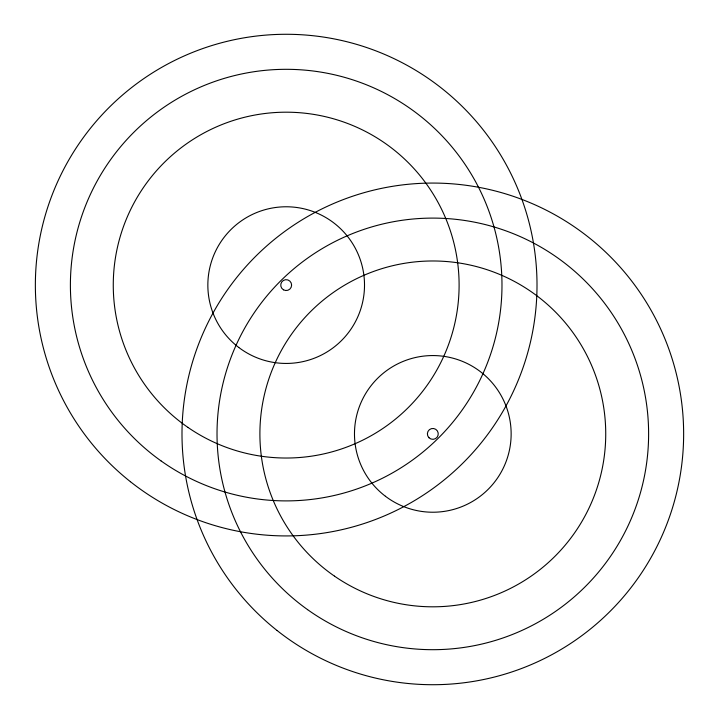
<?xml version="1.0" encoding="UTF-8"?>
<svg xmlns="http://www.w3.org/2000/svg" width="719" height="719" viewBox="0 0 719 719"><rect width="100%" height="100%" fill="white"/><g stroke="black" fill="none" stroke-linecap="round" stroke-linejoin="round"><path stroke-width="1.08" d="M334.506 576.144A172.911 172.911 0 0 0 605.164 447.91A172.911 172.911 0 0 0 358.781 277.633A172.911 172.911 0 0 0 334.506 576.144M385.402 496.245A78.326 78.326 0 0 0 510.517 443.776A78.326 78.326 0 0 0 402.523 361.657A78.326 78.326 0 0 0 385.402 496.245M428.973 437.736A5.437 5.437 0 0 0 438.069 435.301A5.437 5.437 0 0 0 431.409 428.641A5.437 5.437 0 0 0 428.973 437.736M307.597 609.649A215.799 215.799 0 0 0 647.63 454.462A215.799 215.799 0 0 0 343.224 237.576A215.799 215.799 0 0 0 307.597 609.649M277.058 630.491A250.823 250.823 0 0 0 680.956 470.487A250.823 250.823 0 0 0 340.438 200.7A250.823 250.823 0 0 0 277.058 630.491M187.875 427.356A172.911 172.911 0 0 0 458.533 299.122A172.911 172.911 0 0 0 212.15 128.845A172.911 172.911 0 0 0 187.875 427.356M238.771 347.457A78.326 78.326 0 0 0 363.886 294.988A78.326 78.326 0 0 0 255.892 212.869A78.326 78.326 0 0 0 238.771 347.457M283.466 289.811A5.437 5.437 0 0 0 291.617 285.101A5.437 5.437 0 0 0 283.466 280.392A5.437 5.437 0 0 0 283.466 289.811M160.966 460.852A215.799 215.799 0 0 0 500.999 305.674A215.799 215.799 0 0 0 196.593 88.788A215.799 215.799 0 0 0 160.966 460.852M130.427 481.703A250.823 250.823 0 0 0 534.325 321.699A250.823 250.823 0 0 0 193.806 51.912A250.823 250.823 0 0 0 130.427 481.703"/></g></svg>
